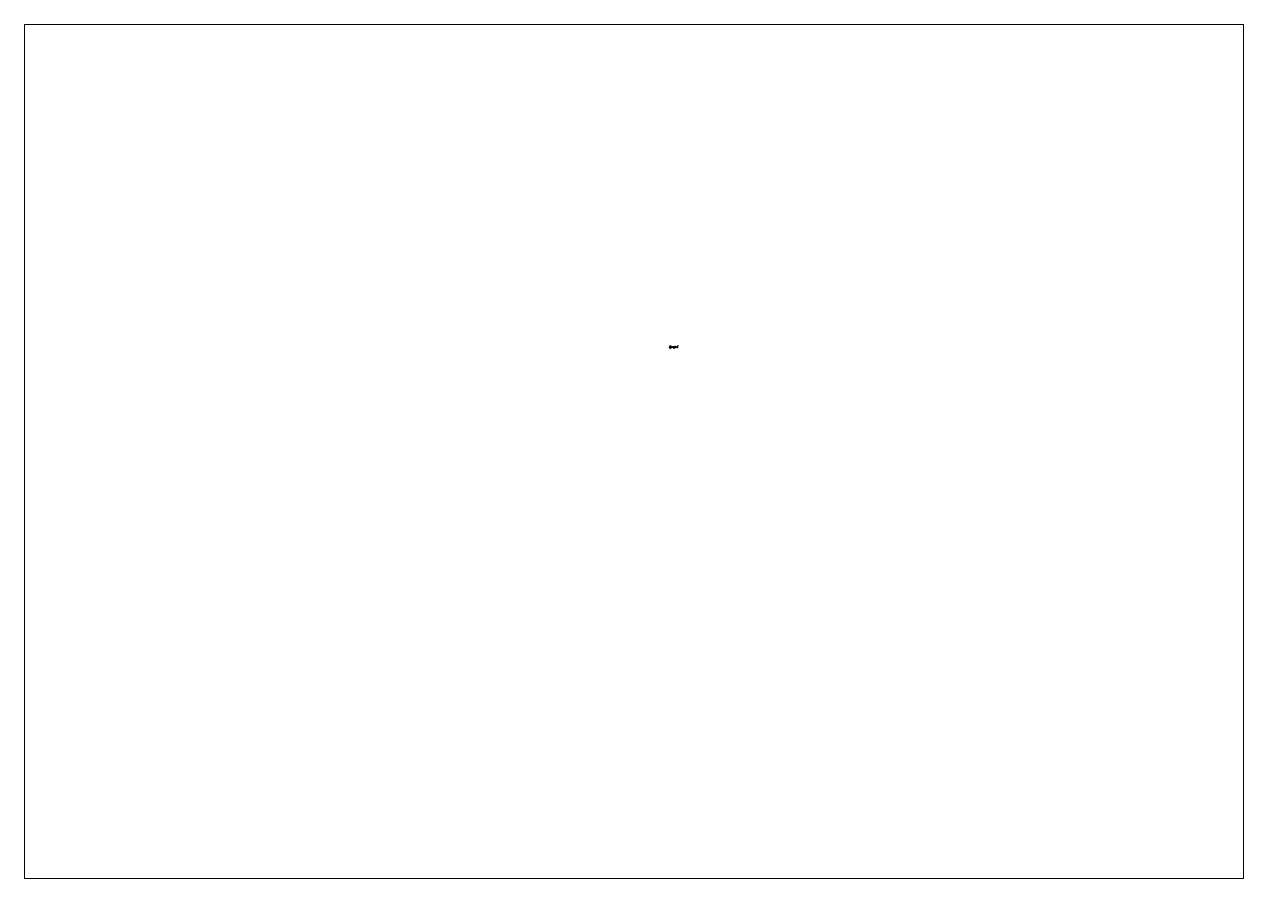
# Paper-space layout 'Лист1' of a CAD drawing. Header units: millimetres. Extents: x 29 to 262, y 20 to 183.
# The model-space entities are those that its viewports show. They can reach past a viewport. Long polylines and large blocks are cut down to what shows.
import ezdxf

# ---------------------------------------------------------------- set-up
doc = ezdxf.new("R2010")
doc.units = ezdxf.units.MM
for name, color, linetype, lineweight in [('Г-Застройка сущ', 7, 'Continuous', 35), ('ОВ-Выноски', 152, 'Continuous', 15), ('подписи', 5, 'Continuous', 30)]:
    doc.layers.add(name, color=color, linetype=linetype, lineweight=lineweight)

# ---------------------------------------------------------------- blocks, each defined once
blk = doc.blocks.new('A$C6B983914')
at = {"layer": 'подписи', "color": 7, "linetype": 'Continuous', "lineweight": 35}
for points in [[(120, 273), (114, 249), (52, 153), (0, 77)], [(21, 250), (64, 268), (135, 280), (192, 280), (212, 272), (219, 252)], [(175, 255), (116, 161), (49, 72)], [(149, 127), (123, 58), (97, 0), (92, 0), (104, 21), (132, 86), (152, 134), (193, 162), (229, 171), (243, 144), (224, 108), (174, 89), (131, 84)], [(258, 133), (250, 103), (269, 91), (296, 101), (322, 120), (344, 142), (353, 167), (338, 183), (317, 183), (288, 168), (258, 133)], [(476, 197), (446, 181), (417, 163), (396, 142), (375, 110), (371, 94)], [(400, 207), (411, 187), (419, 151), (424, 112), (424, 91)], [(512, 172), (497, 148), (497, 120), (497, 109), (529, 119), (559, 148), (579, 169), (579, 190), (565, 198), (540, 192), (512, 172)], [(628, 180), (610, 156), (595, 123), (587, 88), (571, 51), (550, 7), (550, 14), (565, 40), (582, 83), (598, 127), (622, 169), (646, 192), (682, 212), (698, 212), (698, 187), (677, 149), (628, 113), (594, 98), (587, 98)], [(746, 180), (720, 153), (708, 132), (712, 115), (723, 115), (746, 127), (787, 161), (798, 179), (794, 201), (777, 201), (759, 191), (746, 180)], [(829, 147), (867, 168), (920, 206), (962, 236), (1004, 274), (1028, 298), (1031, 308), (1018, 301), (989, 282), (961, 264), (909, 212), (885, 170), (883, 140), (891, 121), (912, 110), (939, 115), (955, 132), (958, 154), (943, 161), (914, 157), (896, 154)]]:
    blk.add_spline(points, degree=3, dxfattribs=at)

msp = doc.modelspace()

# ---------------------------------------------------------------- block references
at = {"layer": 'Г-Застройка сущ', "xscale": 1.5, "yscale": 1.5, "zscale": 1.5}
msp.add_blockref('A$C6B983914', (297924, 52118), dxfattribs=at)

psp = doc.layouts.new('Лист1')

# ---------------------------------------------------------------- viewports
at = {"layer": 'ОВ-Выноски'}
psp.add_viewport(center=(145.35, 101.77), size=(232.56, 162.8309), view_center_point=(291823.8, 34267.62), view_height=147934.7443, dxfattribs=at)

doc.saveas('drawing.dxf')
